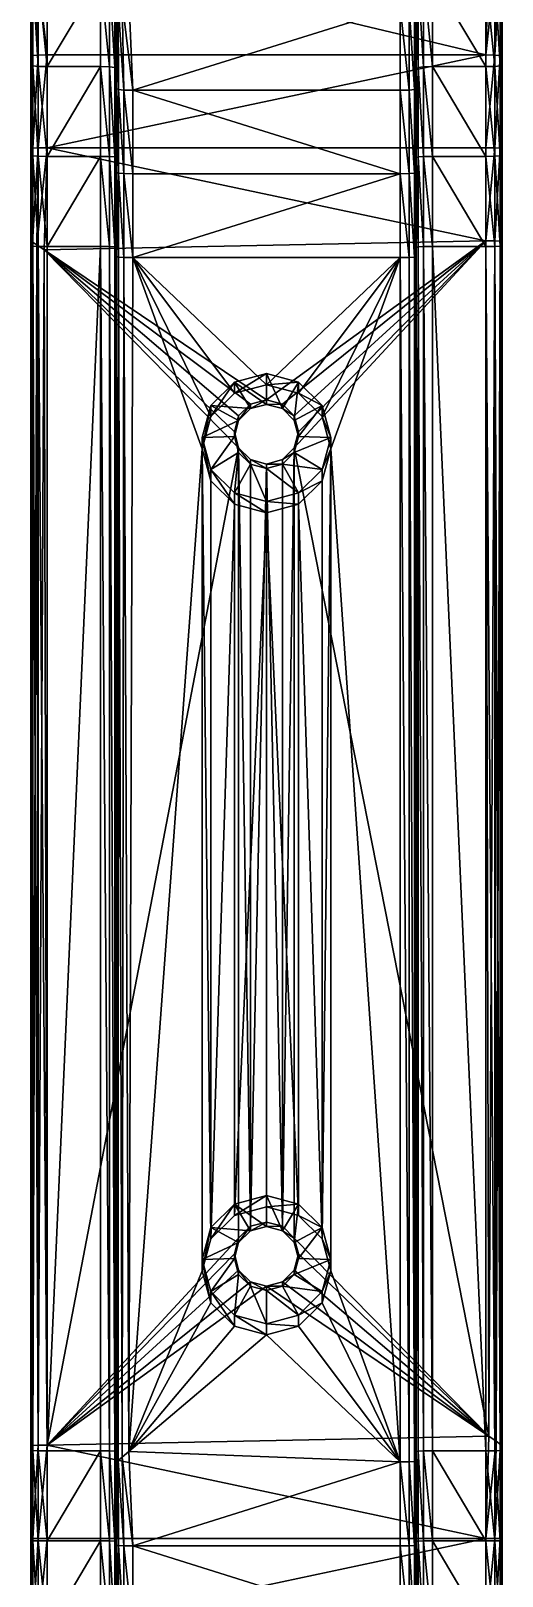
# Model space of a CAD drawing. Header units: metres. Extents: x -565 to 31, y 366 to 1032.
# Drawn here: x -13.2 to 30.9, y 504.7 to 649.2 of the extents above; entities that cross this region are included whole.
import ezdxf

# ---------------------------------------------------------------- set-up
doc = ezdxf.new("R2010")
doc.units = ezdxf.units.M

msp = doc.modelspace()

# ---------------------------------------------------------------- linework, layer by layer
for points in [[(-13.02, 656.24, 373.71), (-13.12, 655.69, 373.28), (-12.99, 646.89, 374.39)], [(-12.85, 657.07, 373.76), (-13.02, 656.24, 373.71), (-12.49, 646.94, 374.89)], [(-12.99, 646.89, 374.39), (-12.49, 646.94, 374.89), (-13.02, 656.24, 373.71)], [(-12.85, 657.07, 373.76), (-11.66, 646.96, 375.05), (29.34, 646.96, 375.05)], [(-12.85, 657.07, 373.76), (29.34, 646.96, 375.05), (29.6, 656.45, 373.85)], [(-12.49, 646.94, 374.89), (-11.66, 646.96, 375.05), (-12.85, 657.07, 373.76)], [(30.29, 655.97, 373.75), (29.6, 656.45, 373.85), (29.34, 646.96, 375.05)], [(-13.15, 655.42, 372.48), (-13.17, 654.42, 365.55), (-13.17, 646.02, 366.6)], [(-13.15, 646.8, 373.56), (-13.15, 655.42, 372.48), (-13.17, 646.02, 366.6)], [(-13.12, 655.69, 373.28), (-13.15, 655.42, 372.48), (-13.15, 646.8, 373.56)], [(-13.15, 646.8, 373.56), (-12.99, 646.89, 374.39), (-13.12, 655.69, 373.28)], [(29.34, 646.96, 375.05), (30.17, 646.94, 374.89), (30.29, 655.97, 373.75)], [(30.7, 655.62, 373.29), (30.29, 655.97, 373.75), (30.17, 646.94, 374.89)], [(30.17, 646.94, 374.89), (30.67, 646.89, 374.39), (30.7, 655.62, 373.29)], [(30.83, 655.42, 372.48), (30.7, 655.62, 373.29), (30.67, 646.89, 374.39)], [(30.67, 646.89, 374.39), (30.83, 646.8, 373.56), (30.83, 655.42, 372.48)], [(30.85, 646.02, 366.6), (30.85, 654.42, 365.55), (30.83, 655.42, 372.48)], [(30.85, 646.02, 366.6), (30.83, 655.42, 372.48), (30.83, 646.8, 373.56)], [(-13, 645.93, 365.77), (-13.17, 646.02, 366.6), (-13.17, 654.42, 365.55)], [(-13.17, 654.42, 365.55), (-13, 654.31, 364.72), (-13, 645.93, 365.77)], [(-12.49, 645.88, 365.28), (-13, 645.93, 365.77), (-13, 654.31, 364.72)], [(-13, 654.31, 364.72), (-12.49, 654.25, 364.22), (-12.49, 645.88, 365.28)], [(-11.66, 645.86, 365.11), (-12.49, 645.88, 365.28), (-12.49, 654.25, 364.22)], [(-12.49, 654.25, 364.22), (-11.66, 654.23, 364.06), (-11.66, 645.86, 365.11)], [(-11.66, 645.86, 365.11), (-11.66, 654.23, 364.06), (-6.66, 654.23, 364.06)], [(-11.66, 645.86, 365.11), (-6.66, 654.23, 364.06), (-6.66, 645.86, 365.11)], [(-6.66, 654.23, 364.06), (-5.83, 654.2, 363.89), (-5.83, 645.84, 364.95)], [(-5.83, 645.84, 364.95), (-6.66, 645.86, 365.11), (-6.66, 654.23, 364.06)], [(-5.83, 654.2, 363.89), (-5.33, 654.14, 363.4), (-5.33, 645.78, 364.45)], [(-5.33, 645.78, 364.45), (-5.83, 645.84, 364.95), (-5.83, 654.2, 363.89)], [(-5.33, 654.14, 363.4), (-5.16, 654.03, 362.57), (-5.16, 645.69, 363.62)], [(-5.16, 645.69, 363.62), (-5.33, 645.78, 364.45), (-5.33, 654.14, 363.4)], [(22.84, 654.03, 362.57), (23.01, 654.14, 363.4), (23.01, 645.78, 364.45)], [(22.84, 654.03, 362.57), (22.84, 645.69, 363.62), (22.84, 643.82, 346.73)], [(22.84, 654.03, 362.57), (22.84, 643.82, 346.73), (22.84, 651.64, 345.74)], [(23.01, 645.78, 364.45), (22.84, 645.69, 363.62), (22.84, 654.03, 362.57)], [(23.01, 654.14, 363.4), (23.51, 654.2, 363.89), (23.51, 645.84, 364.95)], [(23.51, 645.84, 364.95), (23.01, 645.78, 364.45), (23.01, 654.14, 363.4)], [(23.51, 654.2, 363.89), (24.34, 654.23, 364.06), (24.34, 645.86, 365.11)], [(24.34, 645.86, 365.11), (23.51, 645.84, 364.95), (23.51, 654.2, 363.89)], [(29.34, 645.86, 365.11), (24.34, 645.86, 365.11), (24.34, 654.23, 364.06)], [(29.34, 654.23, 364.06), (29.34, 645.86, 365.11), (24.34, 654.23, 364.06)], [(29.34, 654.23, 364.06), (30.18, 654.25, 364.22), (30.18, 645.88, 365.28)], [(30.18, 645.88, 365.28), (29.34, 645.86, 365.11), (29.34, 654.23, 364.06)], [(30.18, 654.25, 364.22), (30.68, 654.31, 364.72), (30.68, 645.93, 365.77)], [(30.68, 645.93, 365.77), (30.18, 645.88, 365.28), (30.18, 654.25, 364.22)], [(30.68, 654.31, 364.72), (30.85, 654.42, 365.55), (30.85, 646.02, 366.6)], [(30.85, 646.02, 366.6), (30.68, 645.93, 365.77), (30.68, 654.31, 364.72)], [(-5.03, 651.64, 344.9), (-4.65, 651.89, 344.36), (-4.49, 643.67, 345.4)], [(-4.65, 651.89, 344.36), (-4.02, 652.4, 344.12), (-3.66, 643.65, 345.23)], [(-3.66, 643.65, 345.23), (-4.49, 643.67, 345.4), (-4.65, 651.89, 344.36)], [(21.34, 651.44, 344.25), (-3.66, 643.65, 345.23), (-4.02, 652.4, 344.12)], [(-5.16, 651.64, 345.74), (-5.03, 651.64, 344.9), (-4.99, 643.72, 345.9)], [(-4.99, 643.72, 345.9), (-5.16, 643.82, 346.73), (-5.16, 651.64, 345.74)], [(-4.49, 643.67, 345.4), (-4.99, 643.72, 345.9), (-5.03, 651.64, 344.9)], [(21.34, 651.44, 344.25), (21.34, 643.65, 345.23), (-3.66, 643.65, 345.23)], [(21.34, 651.44, 344.25), (22.17, 651.46, 344.42), (22.17, 643.67, 345.4)], [(22.17, 643.67, 345.4), (21.34, 643.65, 345.23), (21.34, 651.44, 344.25)], [(22.17, 651.46, 344.42), (22.67, 651.53, 344.92), (22.67, 643.72, 345.9)], [(22.67, 643.72, 345.9), (22.17, 643.67, 345.4), (22.17, 651.46, 344.42)], [(22.67, 651.53, 344.92), (22.84, 651.64, 345.74), (22.84, 643.82, 346.73)], [(22.84, 643.82, 346.73), (22.67, 643.72, 345.9), (22.67, 651.53, 344.92)], [(-13.15, 646.8, 373.56), (-13.17, 646.02, 366.6), (-13.17, 637.58, 367.42)], [(-13.15, 638.15, 374.39), (-13.15, 646.8, 373.56), (-13.17, 637.58, 367.42)], [(-12.99, 646.89, 374.39), (-13.15, 646.8, 373.56), (-13.15, 638.15, 374.39)], [(-13.15, 638.15, 374.39), (-12.99, 638.22, 375.22), (-12.99, 646.89, 374.39)], [(-12.49, 646.94, 374.89), (-12.99, 646.89, 374.39), (-12.99, 638.22, 375.22)], [(-12.99, 638.22, 375.22), (-12.49, 638.26, 375.72), (-12.49, 646.94, 374.89)], [(-11.66, 646.96, 375.05), (-12.49, 646.94, 374.89), (-12.49, 638.26, 375.72)], [(-12.49, 638.26, 375.72), (-11.66, 638.27, 375.89), (-11.66, 646.96, 375.05)], [(-11.66, 638.27, 375.89), (29.34, 638.27, 375.89), (29.34, 646.96, 375.05)], [(-11.66, 646.96, 375.05), (-11.66, 638.27, 375.89), (29.34, 646.96, 375.05)], [(30.17, 646.94, 374.89), (29.34, 646.96, 375.05), (29.34, 638.27, 375.89)], [(29.34, 638.27, 375.89), (30.17, 638.26, 375.72), (30.17, 646.94, 374.89)], [(30.67, 646.89, 374.39), (30.17, 646.94, 374.89), (30.17, 638.26, 375.72)], [(30.17, 638.26, 375.72), (30.67, 638.22, 375.22), (30.67, 646.89, 374.39)], [(30.83, 646.8, 373.56), (30.67, 646.89, 374.39), (30.67, 638.22, 375.22)], [(30.67, 638.22, 375.22), (30.83, 638.15, 374.39), (30.83, 646.8, 373.56)], [(30.85, 637.58, 367.42), (30.85, 646.02, 366.6), (30.83, 646.8, 373.56)], [(30.85, 637.58, 367.42), (30.83, 646.8, 373.56), (30.83, 638.15, 374.39)], [(-13, 637.51, 366.59), (-13.17, 637.58, 367.42), (-13.17, 646.02, 366.6)], [(-13.17, 646.02, 366.6), (-13, 645.93, 365.77), (-13, 637.51, 366.59)], [(-12.49, 637.47, 366.09), (-13, 637.51, 366.59), (-13, 645.93, 365.77)], [(-13, 645.93, 365.77), (-12.49, 645.88, 365.28), (-12.49, 637.47, 366.09)], [(-11.66, 637.46, 365.92), (-12.49, 637.47, 366.09), (-12.49, 645.88, 365.28)], [(-12.49, 645.88, 365.28), (-11.66, 645.86, 365.11), (-11.66, 637.46, 365.92)], [(-11.66, 637.46, 365.92), (-11.66, 645.86, 365.11), (-6.66, 645.86, 365.11)], [(-11.66, 637.46, 365.92), (-6.66, 645.86, 365.11), (-6.66, 637.46, 365.92)], [(-6.66, 645.86, 365.11), (-5.83, 645.84, 364.95), (-5.83, 637.45, 365.75)], [(-5.83, 637.45, 365.75), (-6.66, 637.46, 365.92), (-6.66, 645.86, 365.11)], [(-5.83, 645.84, 364.95), (-5.33, 645.78, 364.45), (-5.33, 637.41, 365.26)], [(-5.33, 637.41, 365.26), (-5.83, 637.45, 365.75), (-5.83, 645.84, 364.95)], [(-5.33, 645.78, 364.45), (-5.16, 645.69, 363.62), (-5.16, 637.34, 364.43)], [(-5.16, 637.34, 364.43), (-5.33, 637.41, 365.26), (-5.33, 645.78, 364.45)], [(22.84, 645.69, 363.62), (23.01, 645.78, 364.45), (23.01, 637.41, 365.26)], [(22.84, 645.69, 363.62), (22.84, 637.34, 364.43), (22.84, 635.96, 347.48)], [(22.84, 645.69, 363.62), (22.84, 635.96, 347.48), (22.84, 643.82, 346.73)], [(23.01, 637.41, 365.26), (22.84, 637.34, 364.43), (22.84, 645.69, 363.62)], [(23.01, 645.78, 364.45), (23.51, 645.84, 364.95), (23.51, 637.45, 365.75)], [(23.51, 637.45, 365.75), (23.01, 637.41, 365.26), (23.01, 645.78, 364.45)], [(23.51, 645.84, 364.95), (24.34, 645.86, 365.11), (24.34, 637.46, 365.92)], [(24.34, 637.46, 365.92), (23.51, 637.45, 365.75), (23.51, 645.84, 364.95)], [(29.34, 637.46, 365.92), (24.34, 637.46, 365.92), (24.34, 645.86, 365.11)], [(29.34, 645.86, 365.11), (29.34, 637.46, 365.92), (24.34, 645.86, 365.11)], [(29.34, 645.86, 365.11), (30.18, 645.88, 365.28), (30.18, 637.47, 366.09)], [(30.18, 637.47, 366.09), (29.34, 637.46, 365.92), (29.34, 645.86, 365.11)], [(30.18, 645.88, 365.28), (30.68, 645.93, 365.77), (30.68, 637.51, 366.59)], [(30.68, 637.51, 366.59), (30.18, 637.47, 366.09), (30.18, 645.88, 365.28)], [(30.68, 645.93, 365.77), (30.85, 646.02, 366.6), (30.85, 637.58, 367.42)], [(30.85, 637.58, 367.42), (30.68, 637.51, 366.59), (30.68, 645.93, 365.77)], [(-5.16, 643.82, 346.73), (-4.99, 643.72, 345.9), (-4.99, 635.89, 346.65)], [(-4.99, 635.89, 346.65), (-5.16, 635.96, 347.48), (-5.16, 643.82, 346.73)], [(-4.99, 643.72, 345.9), (-4.49, 643.67, 345.4), (-4.49, 635.85, 346.15)], [(-4.49, 635.85, 346.15), (-4.99, 635.89, 346.65), (-4.99, 643.72, 345.9)], [(-4.49, 643.67, 345.4), (-3.66, 643.65, 345.23), (-3.66, 635.83, 345.99)], [(-3.66, 635.83, 345.99), (-4.49, 635.85, 346.15), (-4.49, 643.67, 345.4)], [(21.34, 635.83, 345.99), (-3.66, 635.83, 345.99), (-3.66, 643.65, 345.23)], [(21.34, 643.65, 345.23), (21.34, 635.83, 345.99), (-3.66, 643.65, 345.23)], [(21.34, 643.65, 345.23), (22.17, 643.67, 345.4), (22.17, 635.85, 346.15)], [(22.17, 635.85, 346.15), (21.34, 635.83, 345.99), (21.34, 643.65, 345.23)], [(22.17, 643.67, 345.4), (22.67, 643.72, 345.9), (22.67, 635.89, 346.65)], [(22.67, 635.89, 346.65), (22.17, 635.85, 346.15), (22.17, 643.67, 345.4)], [(22.67, 643.72, 345.9), (22.84, 643.82, 346.73), (22.84, 635.96, 347.48)], [(22.84, 635.96, 347.48), (22.67, 635.89, 346.65), (22.67, 643.72, 345.9)], [(-13.15, 638.15, 374.39), (-13.17, 637.58, 367.42), (-13.17, 629.13, 367.98)], [(-13.15, 629.48, 374.97), (-13.15, 638.15, 374.39), (-13.17, 629.13, 367.98)], [(-13, 629.08, 367.15), (-13.17, 629.13, 367.98), (-13.17, 637.58, 367.42)], [(-13.17, 637.58, 367.42), (-13, 637.51, 366.59), (-13, 629.08, 367.15)], [(-12.99, 638.22, 375.22), (-13.15, 638.15, 374.39), (-13.15, 629.48, 374.97)], [(-13.15, 629.48, 374.97), (-13.02, 629.43, 375.81), (-12.99, 638.22, 375.22)], [(-12.49, 638.26, 375.72), (-12.99, 638.22, 375.22), (-13.02, 629.43, 375.81)], [(-13.02, 629.43, 375.81), (-12.61, 629.18, 376.32), (-12.49, 638.26, 375.72)], [(-12.49, 629.05, 366.65), (-13, 629.08, 367.15), (-13, 637.51, 366.59)], [(-13, 637.51, 366.59), (-12.49, 637.47, 366.09), (-12.49, 629.05, 366.65)], [(-11.66, 638.27, 375.89), (-12.49, 638.26, 375.72), (-12.61, 629.18, 376.32)], [(-12.61, 629.18, 376.32), (-11.92, 628.73, 376.51), (-11.66, 638.27, 375.89)], [(-11.66, 629.04, 366.48), (-12.49, 629.05, 366.65), (-12.49, 637.47, 366.09)], [(-12.49, 637.47, 366.09), (-11.66, 637.46, 365.92), (-11.66, 629.04, 366.48)], [(-11.66, 638.27, 375.89), (-11.92, 628.73, 376.51), (29.34, 629.57, 376.47)], [(-11.66, 638.27, 375.89), (29.34, 629.57, 376.47), (29.34, 638.27, 375.89)], [(-11.66, 629.04, 366.48), (-11.66, 637.46, 365.92), (-6.66, 637.46, 365.92)], [(-11.66, 629.04, 366.48), (-6.66, 637.46, 365.92), (-6.66, 629.04, 366.48)], [(-6.66, 637.46, 365.92), (-5.83, 637.45, 365.75), (-5.83, 629.03, 366.32)], [(-5.83, 629.03, 366.32), (-6.66, 629.04, 366.48), (-6.66, 637.46, 365.92)], [(-5.83, 637.45, 365.75), (-5.33, 637.41, 365.26), (-5.33, 629, 365.82)], [(-5.33, 629, 365.82), (-5.83, 629.03, 366.32), (-5.83, 637.45, 365.75)], [(-5.33, 637.41, 365.26), (-5.16, 637.34, 364.43), (-5.16, 628.95, 364.99)], [(-5.16, 628.95, 364.99), (-5.33, 629, 365.82), (-5.33, 637.41, 365.26)], [(22.84, 637.34, 364.43), (23.01, 637.41, 365.26), (23.01, 629, 365.82)], [(23.01, 637.41, 365.26), (23.51, 637.45, 365.75), (23.51, 629.03, 366.32)], [(23.51, 629.03, 366.32), (23.01, 629, 365.82), (23.01, 637.41, 365.26)], [(23.51, 637.45, 365.75), (24.34, 637.46, 365.92), (24.34, 629.04, 366.48)], [(24.34, 629.04, 366.48), (23.51, 629.03, 366.32), (23.51, 637.45, 365.75)], [(29.34, 629.04, 366.48), (24.34, 629.04, 366.48), (24.34, 637.46, 365.92)], [(29.34, 637.46, 365.92), (29.34, 629.04, 366.48), (24.34, 637.46, 365.92)], [(30.17, 638.26, 375.72), (29.34, 638.27, 375.89), (29.34, 629.57, 376.47)], [(29.34, 629.57, 376.47), (30.17, 629.56, 376.3), (30.17, 638.26, 375.72)], [(29.34, 637.46, 365.92), (30.18, 637.47, 366.09), (30.18, 629.05, 366.65)], [(30.18, 629.05, 366.65), (29.34, 629.04, 366.48), (29.34, 637.46, 365.92)], [(30.67, 638.22, 375.22), (30.17, 638.26, 375.72), (30.17, 629.56, 376.3)], [(30.17, 629.56, 376.3), (30.67, 629.53, 375.81), (30.67, 638.22, 375.22)], [(30.18, 637.47, 366.09), (30.68, 637.51, 366.59), (30.68, 629.08, 367.15)], [(30.68, 629.08, 367.15), (30.18, 629.05, 366.65), (30.18, 637.47, 366.09)], [(30.83, 638.15, 374.39), (30.67, 638.22, 375.22), (30.67, 629.53, 375.81)], [(30.67, 629.53, 375.81), (30.83, 629.48, 374.97), (30.83, 638.15, 374.39)], [(30.68, 637.51, 366.59), (30.85, 637.58, 367.42), (30.85, 629.13, 367.98)], [(30.85, 629.13, 367.98), (30.68, 629.08, 367.15), (30.68, 637.51, 366.59)], [(30.85, 629.13, 367.98), (30.85, 637.58, 367.42), (30.83, 638.15, 374.39)], [(30.85, 629.13, 367.98), (30.83, 638.15, 374.39), (30.83, 629.48, 374.97)], [(-5.16, 635.96, 347.48), (-4.99, 635.89, 346.65), (-4.99, 628.04, 347.18)], [(-4.99, 628.04, 347.18), (-5.16, 628.09, 348.01), (-5.16, 635.96, 347.48)], [(22.67, 635.89, 346.65), (22.84, 635.96, 347.48), (22.84, 628.09, 348.01)], [(22.84, 637.34, 364.43), (22.84, 628.95, 364.99), (22.84, 628.09, 348.01)], [(22.84, 637.34, 364.43), (22.84, 628.09, 348.01), (22.84, 635.96, 347.48)], [(23.01, 629, 365.82), (22.84, 628.95, 364.99), (22.84, 637.34, 364.43)], [(-4.99, 635.89, 346.65), (-4.49, 635.85, 346.15), (-4.49, 628.01, 346.68)], [(-4.49, 628.01, 346.68), (-4.99, 628.04, 347.18), (-4.99, 635.89, 346.65)], [(-4.49, 635.85, 346.15), (-3.66, 635.83, 345.99), (-3.66, 628, 346.51)], [(-3.66, 628, 346.51), (-4.49, 628.01, 346.68), (-4.49, 635.85, 346.15)], [(21.34, 635.83, 345.99), (21.34, 628, 346.51), (-3.66, 628, 346.51)], [(21.34, 635.83, 345.99), (-3.66, 628, 346.51), (-3.66, 635.83, 345.99)], [(21.34, 635.83, 345.99), (22.17, 635.85, 346.15), (22.17, 628.01, 346.68)], [(22.17, 628.01, 346.68), (21.34, 628, 346.51), (21.34, 635.83, 345.99)], [(22.17, 635.85, 346.15), (22.67, 635.89, 346.65), (22.67, 628.04, 347.18)], [(22.67, 628.04, 347.18), (22.17, 628.01, 346.68), (22.17, 635.85, 346.15)], [(22.84, 628.09, 348.01), (22.67, 628.04, 347.18), (22.67, 635.89, 346.65)], [(-13.15, 629.48, 374.97), (-13.17, 629.13, 367.98), (-13.17, 516.46, 373.89)], [(-13.15, 516.85, 380.88), (-13.15, 629.48, 374.97), (-13.17, 516.46, 373.89)], [(-13, 516.42, 373.05), (-13.17, 516.46, 373.89), (-13.17, 629.13, 367.98)], [(-13.17, 629.13, 367.98), (-13, 629.08, 367.15), (-13, 516.42, 373.05)], [(-13.02, 629.43, 375.81), (-13.15, 629.48, 374.97), (-13.15, 516.85, 380.88)], [(-13.15, 516.85, 380.88), (-12.99, 516.89, 381.71), (-13.02, 629.43, 375.81)], [(-12.61, 629.18, 376.32), (-13.02, 629.43, 375.81), (-12.99, 516.89, 381.71)], [(-12.49, 516.4, 372.55), (-13, 516.42, 373.05), (-13, 629.08, 367.15)], [(-13, 629.08, 367.15), (-12.49, 629.05, 366.65), (-12.49, 516.4, 372.55)], [(-12.99, 516.89, 381.71), (-12.49, 516.91, 382.21), (-12.61, 629.18, 376.32)], [(-11.92, 628.73, 376.51), (-12.61, 629.18, 376.32), (-12.49, 516.91, 382.21)], [(-11.66, 516.39, 372.39), (-12.49, 516.4, 372.55), (-12.49, 629.05, 366.65)], [(-12.49, 629.05, 366.65), (-11.66, 629.04, 366.48), (-11.66, 516.39, 372.39)], [(-12.49, 516.91, 382.21), (-11.66, 516.92, 382.37), (-11.92, 628.73, 376.51)], [(-11.92, 628.73, 376.51), (8.84, 614.69, 377.25), (29.34, 629.57, 376.47)], [(7.34, 614.28, 377.27), (8.84, 614.69, 377.25), (-11.92, 628.73, 376.51)], [(6.24, 613.19, 377.33), (7.34, 614.28, 377.27), (-11.92, 628.73, 376.51)], [(5.84, 611.69, 377.41), (6.24, 613.19, 377.33), (-11.92, 628.73, 376.51)], [(6.24, 610.19, 377.49), (5.84, 611.69, 377.41), (-11.92, 628.73, 376.51)], [(6.24, 610.19, 377.49), (-11.92, 628.73, 376.51), (-11.66, 516.92, 382.37)], [(-11.66, 516.39, 372.39), (-11.66, 629.04, 366.48), (-6.66, 629.04, 366.48)], [(-11.66, 516.39, 372.39), (-6.66, 629.04, 366.48), (-6.66, 516.39, 372.39)], [(-6.66, 629.04, 366.48), (-5.83, 629.03, 366.32), (-5.83, 516.39, 372.22)], [(-5.83, 516.39, 372.22), (-6.66, 516.39, 372.39), (-6.66, 629.04, 366.48)], [(-5.83, 629.03, 366.32), (-5.33, 629, 365.82), (-5.33, 516.36, 371.72)], [(-5.33, 516.36, 371.72), (-5.83, 516.39, 372.22), (-5.83, 629.03, 366.32)], [(-5.33, 629, 365.82), (-5.16, 628.95, 364.99), (-5.16, 516.33, 370.89)], [(-5.16, 516.33, 370.89), (-5.33, 516.36, 371.72), (-5.33, 629, 365.82)], [(8.84, 614.69, 377.25), (10.34, 614.28, 377.27), (29.34, 629.57, 376.47)], [(10.34, 614.28, 377.27), (11.44, 613.19, 377.33), (29.34, 629.57, 376.47)], [(11.44, 610.19, 377.49), (29.6, 517.76, 382.33), (29.34, 629.57, 376.47)], [(11.84, 611.69, 377.41), (11.44, 610.19, 377.49), (29.34, 629.57, 376.47)], [(11.44, 613.19, 377.33), (11.84, 611.69, 377.41), (29.34, 629.57, 376.47)], [(22.84, 628.95, 364.99), (23.01, 629, 365.82), (23.01, 516.36, 371.72)], [(22.84, 628.95, 364.99), (22.84, 516.33, 370.89), (22.84, 515.42, 353.91)], [(22.84, 628.95, 364.99), (22.84, 515.42, 353.91), (22.84, 628.09, 348.01)], [(23.01, 516.36, 371.72), (22.84, 516.33, 370.89), (22.84, 628.95, 364.99)], [(23.01, 629, 365.82), (23.51, 629.03, 366.32), (23.51, 516.39, 372.22)], [(23.51, 516.39, 372.22), (23.01, 516.36, 371.72), (23.01, 629, 365.82)], [(23.51, 629.03, 366.32), (24.34, 629.04, 366.48), (24.34, 516.39, 372.39)], [(24.34, 516.39, 372.39), (23.51, 516.39, 372.22), (23.51, 629.03, 366.32)], [(29.34, 516.39, 372.39), (24.34, 516.39, 372.39), (24.34, 629.04, 366.48)], [(29.34, 629.04, 366.48), (29.34, 516.39, 372.39), (24.34, 629.04, 366.48)], [(30.17, 629.56, 376.3), (29.34, 629.57, 376.47), (29.6, 517.76, 382.33)], [(29.34, 629.04, 366.48), (30.18, 629.05, 366.65), (30.18, 516.4, 372.55)], [(30.18, 516.4, 372.55), (29.34, 516.39, 372.39), (29.34, 629.04, 366.48)], [(29.6, 517.76, 382.33), (30.29, 517.28, 382.19), (30.17, 629.56, 376.3)], [(30.67, 629.53, 375.81), (30.17, 629.56, 376.3), (30.29, 517.28, 382.19)], [(30.18, 629.05, 366.65), (30.68, 629.08, 367.15), (30.68, 516.42, 373.05)], [(30.68, 516.42, 373.05), (30.18, 516.4, 372.55), (30.18, 629.05, 366.65)], [(30.29, 517.28, 382.19), (30.7, 516.98, 381.7), (30.67, 629.53, 375.81)], [(30.83, 629.48, 374.97), (30.67, 629.53, 375.81), (30.7, 516.98, 381.7)], [(30.68, 629.08, 367.15), (30.85, 629.13, 367.98), (30.85, 516.46, 373.89)], [(30.85, 516.46, 373.89), (30.68, 516.42, 373.05), (30.68, 629.08, 367.15)], [(30.7, 516.98, 381.7), (30.83, 516.85, 380.88), (30.83, 629.48, 374.97)], [(30.85, 516.46, 373.89), (30.85, 629.13, 367.98), (30.83, 629.48, 374.97)], [(30.85, 516.46, 373.89), (30.83, 629.48, 374.97), (30.83, 516.85, 380.88)], [(-5.16, 628.09, 348.01), (-4.99, 628.04, 347.18), (-5.03, 515.49, 353.08)], [(-5.03, 515.49, 353.08), (-5.16, 515.42, 353.91), (-5.16, 628.09, 348.01)], [(-4.65, 515.79, 352.56), (-5.03, 515.49, 353.08), (-4.99, 628.04, 347.18)], [(-4.99, 628.04, 347.18), (-4.49, 628.01, 346.68), (-4.65, 515.79, 352.56)], [(-4.02, 516.32, 352.36), (-4.65, 515.79, 352.56), (-4.49, 628.01, 346.68)], [(-4.49, 628.01, 346.68), (-3.66, 628, 346.51), (-4.02, 516.32, 352.36)], [(2.84, 610.12, 347.45), (-4.02, 516.32, 352.36), (-3.66, 628, 346.51)], [(3.64, 613.12, 347.29), (2.84, 610.12, 347.45), (-3.66, 628, 346.51)], [(5.84, 615.31, 347.18), (3.64, 613.12, 347.29), (-3.66, 628, 346.51)], [(8.84, 616.11, 347.13), (5.84, 615.31, 347.18), (-3.66, 628, 346.51)], [(21.34, 628, 346.51), (8.84, 616.11, 347.13), (-3.66, 628, 346.51)], [(21.34, 628, 346.51), (11.84, 615.31, 347.18), (8.84, 616.11, 347.13)], [(21.34, 628, 346.51), (14.04, 613.12, 347.29), (11.84, 615.31, 347.18)], [(21.34, 628, 346.51), (14.84, 610.12, 347.45), (14.04, 613.12, 347.29)], [(21.34, 628, 346.51), (21.34, 515.35, 352.42), (14.84, 610.12, 347.45)], [(21.34, 628, 346.51), (22.17, 628.01, 346.68), (22.17, 515.36, 352.58)], [(22.17, 515.36, 352.58), (21.34, 515.35, 352.42), (21.34, 628, 346.51)], [(22.17, 628.01, 346.68), (22.67, 628.04, 347.18), (22.67, 515.38, 353.08)], [(22.67, 515.38, 353.08), (22.17, 515.36, 352.58), (22.17, 628.01, 346.68)], [(22.67, 628.04, 347.18), (22.84, 628.09, 348.01), (22.84, 515.42, 353.91)], [(22.84, 515.42, 353.91), (22.67, 515.38, 353.08), (22.67, 628.04, 347.18)], [(5.84, 615.31, 347.18), (8.84, 616.11, 347.13), (8.84, 617.16, 367.11)], [(8.84, 617.16, 367.11), (5.84, 616.36, 367.15), (5.84, 615.31, 347.18)], [(5.84, 616.36, 367.15), (8.84, 617.16, 367.11), (8.84, 614.27, 369.26)], [(11.84, 616.36, 367.15), (8.84, 617.16, 367.11), (8.84, 616.11, 347.13)], [(10.34, 613.87, 369.28), (8.84, 614.27, 369.26), (8.84, 617.16, 367.11)], [(8.84, 617.16, 367.11), (11.84, 616.36, 367.15), (10.34, 613.87, 369.28)], [(5.84, 616.36, 367.15), (3.64, 614.16, 367.26), (3.64, 613.12, 347.29)], [(3.64, 613.12, 347.29), (5.84, 615.31, 347.18), (5.84, 616.36, 367.15)], [(3.64, 614.16, 367.26), (5.84, 616.36, 367.15), (7.34, 613.87, 369.28)], [(8.84, 614.27, 369.26), (7.34, 613.87, 369.28), (5.84, 616.36, 367.15)], [(8.84, 616.11, 347.13), (11.84, 615.31, 347.18), (11.84, 616.36, 367.15)], [(11.44, 612.77, 369.34), (10.34, 613.87, 369.28), (11.84, 616.36, 367.15)], [(11.84, 616.36, 367.15), (14.04, 614.16, 367.26), (11.44, 612.77, 369.34)], [(14.04, 614.16, 367.26), (11.84, 616.36, 367.15), (11.84, 615.31, 347.18)], [(7.34, 614.28, 377.27), (6.24, 613.19, 377.33), (6.24, 612.77, 369.34)], [(6.24, 612.77, 369.34), (7.34, 613.87, 369.28), (7.34, 614.28, 377.27)], [(7.34, 613.87, 369.28), (8.84, 614.27, 369.26), (8.84, 614.69, 377.25)], [(8.84, 614.69, 377.25), (7.34, 614.28, 377.27), (7.34, 613.87, 369.28)], [(10.34, 614.28, 377.27), (8.84, 614.69, 377.25), (8.84, 614.27, 369.26)], [(8.84, 614.27, 369.26), (10.34, 613.87, 369.28), (10.34, 614.28, 377.27)], [(11.44, 613.19, 377.33), (10.34, 614.28, 377.27), (10.34, 613.87, 369.28)], [(11.84, 615.31, 347.18), (14.04, 613.12, 347.29), (14.04, 614.16, 367.26)], [(2.84, 610.12, 347.45), (3.64, 613.12, 347.29), (3.64, 614.16, 367.26)], [(3.64, 614.16, 367.26), (2.84, 611.17, 367.42), (2.84, 610.12, 347.45)], [(2.84, 611.17, 367.42), (3.64, 614.16, 367.26), (6.24, 612.77, 369.34)], [(7.34, 613.87, 369.28), (6.24, 612.77, 369.34), (3.64, 614.16, 367.26)], [(5.84, 611.27, 369.42), (6.24, 612.77, 369.34), (6.24, 613.19, 377.33)], [(6.24, 613.19, 377.33), (5.84, 611.69, 377.41), (5.84, 611.27, 369.42)], [(10.34, 613.87, 369.28), (11.44, 612.77, 369.34), (11.44, 613.19, 377.33)], [(11.84, 611.27, 369.42), (11.44, 612.77, 369.34), (14.04, 614.16, 367.26)], [(11.84, 611.69, 377.41), (11.44, 613.19, 377.33), (11.44, 612.77, 369.34)], [(14.04, 614.16, 367.26), (14.84, 611.17, 367.42), (11.84, 611.27, 369.42)], [(14.84, 611.17, 367.42), (14.04, 614.16, 367.26), (14.04, 613.12, 347.29)], [(14.04, 613.12, 347.29), (14.84, 610.12, 347.45), (14.84, 611.17, 367.42)], [(6.24, 612.77, 369.34), (5.84, 611.27, 369.42), (2.84, 611.17, 367.42)], [(5.84, 611.69, 377.41), (6.24, 610.19, 377.49), (6.24, 609.77, 369.5)], [(6.24, 609.77, 369.5), (5.84, 611.27, 369.42), (5.84, 611.69, 377.41)], [(11.44, 612.77, 369.34), (11.84, 611.27, 369.42), (11.84, 611.69, 377.41)], [(11.44, 610.19, 377.49), (11.84, 611.69, 377.41), (11.84, 611.27, 369.42)], [(6.24, 610.19, 377.49), (-11.66, 516.92, 382.37), (6.24, 536.29, 381.36)], [(2.84, 610.12, 347.45), (2.84, 533.22, 351.48), (-4.02, 516.32, 352.36)], [(3.64, 608.17, 367.58), (2.84, 611.17, 367.42), (5.84, 611.27, 369.42)], [(2.84, 611.17, 367.42), (3.64, 608.17, 367.58), (3.64, 607.12, 347.61)], [(3.64, 607.12, 347.61), (2.84, 610.12, 347.45), (2.84, 611.17, 367.42)], [(2.84, 610.12, 347.45), (3.64, 607.12, 347.61), (3.64, 536.22, 351.32)], [(2.84, 610.12, 347.45), (3.64, 536.22, 351.32), (2.84, 533.22, 351.48)], [(5.84, 611.27, 369.42), (6.24, 609.77, 369.5), (3.64, 608.17, 367.58)], [(7.34, 608.68, 369.55), (6.24, 609.77, 369.5), (6.24, 610.19, 377.49)], [(6.24, 610.19, 377.49), (7.34, 609.1, 377.54), (7.34, 608.68, 369.55)], [(6.24, 610.19, 377.49), (6.24, 536.29, 381.36), (7.34, 537.39, 381.3)], [(7.34, 609.1, 377.54), (6.24, 610.19, 377.49), (7.34, 537.39, 381.3)], [(10.34, 609.1, 377.54), (11.44, 610.19, 377.49), (11.44, 609.77, 369.5)], [(11.44, 610.19, 377.49), (10.34, 609.1, 377.54), (10.34, 537.39, 381.3)], [(11.44, 610.19, 377.49), (10.34, 537.39, 381.3), (11.44, 536.29, 381.36)], [(11.44, 609.77, 369.5), (11.84, 611.27, 369.42), (14.84, 611.17, 367.42)], [(11.84, 611.27, 369.42), (11.44, 609.77, 369.5), (11.44, 610.19, 377.49)], [(14.84, 611.17, 367.42), (14.04, 608.17, 367.58), (11.44, 609.77, 369.5)], [(11.44, 610.19, 377.49), (11.44, 536.29, 381.36), (29.6, 517.76, 382.33)], [(14.04, 608.17, 367.58), (14.84, 611.17, 367.42), (14.84, 610.12, 347.45)], [(14.84, 610.12, 347.45), (14.04, 607.12, 347.61), (14.04, 608.17, 367.58)], [(14.04, 536.22, 351.32), (14.04, 607.12, 347.61), (14.84, 610.12, 347.45)], [(14.84, 533.22, 351.48), (14.04, 536.22, 351.32), (14.84, 610.12, 347.45)], [(21.34, 515.35, 352.42), (14.84, 533.22, 351.48), (14.84, 610.12, 347.45)], [(5.84, 605.98, 367.69), (3.64, 608.17, 367.58), (6.24, 609.77, 369.5)], [(6.24, 609.77, 369.5), (7.34, 608.68, 369.55), (5.84, 605.98, 367.69)], [(8.84, 605.17, 367.74), (5.84, 605.98, 367.69), (7.34, 608.68, 369.55)], [(7.34, 609.1, 377.54), (8.84, 608.69, 377.56), (8.84, 608.27, 369.58)], [(8.84, 608.27, 369.58), (7.34, 608.68, 369.55), (7.34, 609.1, 377.54)], [(8.84, 608.69, 377.56), (7.34, 609.1, 377.54), (7.34, 537.39, 381.3)], [(8.84, 608.69, 377.56), (7.34, 537.39, 381.3), (8.84, 537.79, 381.28)], [(7.34, 608.68, 369.55), (8.84, 608.27, 369.58), (8.84, 605.17, 367.74)], [(8.84, 608.69, 377.56), (10.34, 609.1, 377.54), (10.34, 608.68, 369.55)], [(10.34, 609.1, 377.54), (8.84, 608.69, 377.56), (10.34, 537.39, 381.3)], [(10.34, 608.68, 369.55), (8.84, 608.27, 369.58), (8.84, 608.69, 377.56)], [(8.84, 608.69, 377.56), (8.84, 537.79, 381.28), (10.34, 537.39, 381.3)], [(8.84, 608.27, 369.58), (10.34, 608.68, 369.55), (11.84, 605.98, 367.69)], [(10.34, 608.68, 369.55), (11.44, 609.77, 369.5), (14.04, 608.17, 367.58)], [(11.44, 609.77, 369.5), (10.34, 608.68, 369.55), (10.34, 609.1, 377.54)], [(14.04, 608.17, 367.58), (11.84, 605.98, 367.69), (10.34, 608.68, 369.55)], [(5.84, 604.93, 347.72), (3.64, 607.12, 347.61), (3.64, 608.17, 367.58)], [(3.64, 608.17, 367.58), (5.84, 605.98, 367.69), (5.84, 604.93, 347.72)], [(3.64, 607.12, 347.61), (5.84, 604.93, 347.72), (3.64, 536.22, 351.32)], [(11.84, 605.98, 367.69), (8.84, 605.17, 367.74), (8.84, 608.27, 369.58)], [(11.84, 605.98, 367.69), (14.04, 608.17, 367.58), (14.04, 607.12, 347.61)], [(14.04, 607.12, 347.61), (11.84, 604.93, 347.72), (11.84, 605.98, 367.69)], [(14.04, 536.22, 351.32), (11.84, 604.93, 347.72), (14.04, 607.12, 347.61)], [(5.84, 605.98, 367.69), (8.84, 605.17, 367.74), (8.84, 604.13, 347.76)], [(8.84, 604.13, 347.76), (5.84, 604.93, 347.72), (5.84, 605.98, 367.69)], [(8.84, 605.17, 367.74), (11.84, 605.98, 367.69), (11.84, 604.93, 347.72)], [(5.84, 604.93, 347.72), (5.84, 538.41, 351.21), (3.64, 536.22, 351.32)], [(5.84, 604.93, 347.72), (8.84, 604.13, 347.76), (5.84, 538.41, 351.21)], [(11.84, 604.93, 347.72), (8.84, 604.13, 347.76), (8.84, 605.17, 367.74)], [(11.84, 538.41, 351.21), (8.84, 604.13, 347.76), (11.84, 604.93, 347.72)], [(14.04, 536.22, 351.32), (11.84, 538.41, 351.21), (11.84, 604.93, 347.72)], [(8.84, 539.22, 351.16), (5.84, 538.41, 351.21), (8.84, 604.13, 347.76)], [(11.84, 538.41, 351.21), (8.84, 539.22, 351.16), (8.84, 604.13, 347.76)], [(5.84, 539.46, 371.18), (3.64, 537.27, 371.29), (3.64, 536.22, 351.32)], [(3.64, 536.22, 351.32), (5.84, 538.41, 351.21), (5.84, 539.46, 371.18)], [(3.64, 537.27, 371.29), (5.84, 539.46, 371.18), (7.34, 536.97, 373.31)], [(5.84, 538.41, 351.21), (8.84, 539.22, 351.16), (8.84, 540.26, 371.14)], [(8.84, 540.26, 371.14), (5.84, 539.46, 371.18), (5.84, 538.41, 351.21)], [(5.84, 539.46, 371.18), (8.84, 540.26, 371.14), (8.84, 537.37, 373.29)], [(8.84, 537.37, 373.29), (7.34, 536.97, 373.31), (5.84, 539.46, 371.18)], [(11.84, 539.46, 371.18), (8.84, 540.26, 371.14), (8.84, 539.22, 351.16)], [(10.34, 536.97, 373.31), (8.84, 537.37, 373.29), (8.84, 540.26, 371.14)], [(8.84, 540.26, 371.14), (11.84, 539.46, 371.18), (10.34, 536.97, 373.31)], [(8.84, 539.22, 351.16), (11.84, 538.41, 351.21), (11.84, 539.46, 371.18)], [(11.44, 535.87, 373.37), (10.34, 536.97, 373.31), (11.84, 539.46, 371.18)], [(11.84, 539.46, 371.18), (14.04, 537.27, 371.29), (11.44, 535.87, 373.37)], [(14.04, 537.27, 371.29), (11.84, 539.46, 371.18), (11.84, 538.41, 351.21)], [(7.34, 536.97, 373.31), (8.84, 537.37, 373.29), (8.84, 537.79, 381.28)], [(8.84, 537.79, 381.28), (7.34, 537.39, 381.3), (7.34, 536.97, 373.31)], [(10.34, 537.39, 381.3), (8.84, 537.79, 381.28), (8.84, 537.37, 373.29)], [(11.84, 538.41, 351.21), (14.04, 536.22, 351.32), (14.04, 537.27, 371.29)], [(-11.66, 516.92, 382.37), (5.84, 534.8, 381.44), (6.24, 536.29, 381.36)], [(2.84, 533.22, 351.48), (3.64, 536.22, 351.32), (3.64, 537.27, 371.29)], [(3.64, 537.27, 371.29), (2.84, 534.27, 371.45), (2.84, 533.22, 351.48)], [(2.84, 534.27, 371.45), (3.64, 537.27, 371.29), (6.24, 535.87, 373.37)], [(7.34, 536.97, 373.31), (6.24, 535.87, 373.37), (3.64, 537.27, 371.29)], [(5.84, 534.38, 373.45), (6.24, 535.87, 373.37), (6.24, 536.29, 381.36)], [(6.24, 536.29, 381.36), (5.84, 534.8, 381.44), (5.84, 534.38, 373.45)], [(7.34, 537.39, 381.3), (6.24, 536.29, 381.36), (6.24, 535.87, 373.37)], [(6.24, 535.87, 373.37), (7.34, 536.97, 373.31), (7.34, 537.39, 381.3)], [(8.84, 537.37, 373.29), (10.34, 536.97, 373.31), (10.34, 537.39, 381.3)], [(11.44, 536.29, 381.36), (10.34, 537.39, 381.3), (10.34, 536.97, 373.31)], [(10.34, 536.97, 373.31), (11.44, 535.87, 373.37), (11.44, 536.29, 381.36)], [(11.84, 534.38, 373.45), (11.44, 535.87, 373.37), (14.04, 537.27, 371.29)], [(11.84, 534.8, 381.44), (11.44, 536.29, 381.36), (11.44, 535.87, 373.37)], [(11.44, 536.29, 381.36), (11.84, 534.8, 381.44), (29.6, 517.76, 382.33)], [(14.04, 537.27, 371.29), (14.84, 534.27, 371.45), (11.84, 534.38, 373.45)], [(14.84, 534.27, 371.45), (14.04, 537.27, 371.29), (14.04, 536.22, 351.32)], [(14.04, 536.22, 351.32), (14.84, 533.22, 351.48), (14.84, 534.27, 371.45)], [(-11.66, 516.92, 382.37), (6.24, 533.3, 381.52), (5.84, 534.8, 381.44)], [(6.24, 535.87, 373.37), (5.84, 534.38, 373.45), (2.84, 534.27, 371.45)], [(5.84, 534.8, 381.44), (6.24, 533.3, 381.52), (6.24, 532.88, 373.53)], [(6.24, 532.88, 373.53), (5.84, 534.38, 373.45), (5.84, 534.8, 381.44)], [(11.44, 535.87, 373.37), (11.84, 534.38, 373.45), (11.84, 534.8, 381.44)], [(11.44, 533.3, 381.52), (11.84, 534.8, 381.44), (11.84, 534.38, 373.45)], [(11.84, 534.8, 381.44), (11.44, 533.3, 381.52), (29.6, 517.76, 382.33)], [(3.64, 531.28, 371.61), (2.84, 534.27, 371.45), (5.84, 534.38, 373.45)], [(2.84, 534.27, 371.45), (3.64, 531.28, 371.61), (3.64, 530.23, 351.64)], [(3.64, 530.23, 351.64), (2.84, 533.22, 351.48), (2.84, 534.27, 371.45)], [(5.84, 534.38, 373.45), (6.24, 532.88, 373.53), (3.64, 531.28, 371.61)], [(11.44, 532.88, 373.53), (11.84, 534.38, 373.45), (14.84, 534.27, 371.45)], [(11.84, 534.38, 373.45), (11.44, 532.88, 373.53), (11.44, 533.3, 381.52)], [(14.84, 534.27, 371.45), (14.04, 531.28, 371.61), (11.44, 532.88, 373.53)], [(14.04, 531.28, 371.61), (14.84, 534.27, 371.45), (14.84, 533.22, 351.48)], [(-11.66, 516.92, 382.37), (7.34, 532.2, 381.57), (6.24, 533.3, 381.52)], [(-11.66, 516.92, 382.37), (8.84, 531.8, 381.59), (7.34, 532.2, 381.57)], [(2.84, 533.22, 351.48), (3.64, 530.23, 351.64), (-4.02, 516.32, 352.36)], [(5.84, 529.08, 371.72), (3.64, 531.28, 371.61), (6.24, 532.88, 373.53)], [(6.24, 532.88, 373.53), (7.34, 531.78, 373.58), (5.84, 529.08, 371.72)], [(7.34, 531.78, 373.58), (6.24, 532.88, 373.53), (6.24, 533.3, 381.52)], [(6.24, 533.3, 381.52), (7.34, 532.2, 381.57), (7.34, 531.78, 373.58)], [(7.34, 532.2, 381.57), (8.84, 531.8, 381.59), (8.84, 531.38, 373.61)], [(8.84, 531.38, 373.61), (7.34, 531.78, 373.58), (7.34, 532.2, 381.57)], [(8.84, 531.8, 381.59), (10.34, 532.2, 381.57), (10.34, 531.78, 373.58)], [(10.34, 532.2, 381.57), (8.84, 531.8, 381.59), (29.6, 517.76, 382.33)], [(10.34, 532.2, 381.57), (11.44, 533.3, 381.52), (11.44, 532.88, 373.53)], [(11.44, 533.3, 381.52), (10.34, 532.2, 381.57), (29.6, 517.76, 382.33)], [(10.34, 531.78, 373.58), (11.44, 532.88, 373.53), (14.04, 531.28, 371.61)], [(11.44, 532.88, 373.53), (10.34, 531.78, 373.58), (10.34, 532.2, 381.57)], [(14.84, 533.22, 351.48), (14.04, 530.23, 351.64), (14.04, 531.28, 371.61)], [(21.34, 515.35, 352.42), (14.04, 530.23, 351.64), (14.84, 533.22, 351.48)], [(-11.66, 516.92, 382.37), (29.6, 517.76, 382.33), (8.84, 531.8, 381.59)], [(5.84, 528.04, 351.75), (3.64, 530.23, 351.64), (3.64, 531.28, 371.61)], [(3.64, 531.28, 371.61), (5.84, 529.08, 371.72), (5.84, 528.04, 351.75)], [(8.84, 528.28, 371.77), (5.84, 529.08, 371.72), (7.34, 531.78, 373.58)], [(7.34, 531.78, 373.58), (8.84, 531.38, 373.61), (8.84, 528.28, 371.77)], [(10.34, 531.78, 373.58), (8.84, 531.38, 373.61), (8.84, 531.8, 381.59)], [(8.84, 531.38, 373.61), (10.34, 531.78, 373.58), (11.84, 529.08, 371.72)], [(11.84, 529.08, 371.72), (8.84, 528.28, 371.77), (8.84, 531.38, 373.61)], [(14.04, 531.28, 371.61), (11.84, 529.08, 371.72), (10.34, 531.78, 373.58)], [(11.84, 529.08, 371.72), (14.04, 531.28, 371.61), (14.04, 530.23, 351.64)], [(3.64, 530.23, 351.64), (5.84, 528.04, 351.75), (-4.02, 516.32, 352.36)], [(5.84, 529.08, 371.72), (8.84, 528.28, 371.77), (8.84, 527.23, 351.79)], [(8.84, 527.23, 351.79), (5.84, 528.04, 351.75), (5.84, 529.08, 371.72)], [(8.84, 528.28, 371.77), (11.84, 529.08, 371.72), (11.84, 528.04, 351.75)], [(14.04, 530.23, 351.64), (11.84, 528.04, 351.75), (11.84, 529.08, 371.72)], [(21.34, 515.35, 352.42), (11.84, 528.04, 351.75), (14.04, 530.23, 351.64)], [(5.84, 528.04, 351.75), (8.84, 527.23, 351.79), (-4.02, 516.32, 352.36)], [(11.84, 528.04, 351.75), (8.84, 527.23, 351.79), (8.84, 528.28, 371.77)], [(21.34, 515.35, 352.42), (8.84, 527.23, 351.79), (11.84, 528.04, 351.75)], [(21.34, 515.35, 352.42), (-4.02, 516.32, 352.36), (8.84, 527.23, 351.79)], [(-11.66, 516.92, 382.37), (29.34, 508.2, 382.7), (29.6, 517.76, 382.33)], [(30.29, 517.28, 382.19), (29.6, 517.76, 382.33), (29.34, 508.2, 382.7)], [(-13.15, 516.85, 380.88), (-13.17, 516.46, 373.89), (-13.17, 508, 374.21)], [(-13.15, 508.16, 381.2), (-13.15, 516.85, 380.88), (-13.17, 508, 374.21)], [(-13, 507.98, 373.37), (-13.17, 508, 374.21), (-13.17, 516.46, 373.89)], [(-13.17, 516.46, 373.89), (-13, 516.42, 373.05), (-13, 507.98, 373.37)], [(-12.99, 516.89, 381.71), (-13.15, 516.85, 380.88), (-13.15, 508.16, 381.2)], [(-13.15, 508.16, 381.2), (-12.99, 508.18, 382.04), (-12.99, 516.89, 381.71)], [(-12.49, 507.97, 372.87), (-13, 507.98, 373.37), (-13, 516.42, 373.05)], [(-13, 516.42, 373.05), (-12.49, 516.4, 372.55), (-12.49, 507.97, 372.87)], [(-12.49, 516.91, 382.21), (-12.99, 516.89, 381.71), (-12.99, 508.18, 382.04)], [(-12.99, 508.18, 382.04), (-12.49, 508.19, 382.54), (-12.49, 516.91, 382.21)], [(-11.66, 516.92, 382.37), (-12.49, 516.91, 382.21), (-12.49, 508.19, 382.54)], [(-12.49, 508.19, 382.54), (-11.66, 508.2, 382.7), (-11.66, 516.92, 382.37)], [(-11.66, 507.96, 372.71), (-12.49, 507.97, 372.87), (-12.49, 516.4, 372.55)], [(-12.49, 516.4, 372.55), (-11.66, 516.39, 372.39), (-11.66, 507.96, 372.71)], [(-11.66, 516.92, 382.37), (-11.66, 508.2, 382.7), (29.34, 508.2, 382.7)], [(-11.66, 507.96, 372.71), (-11.66, 516.39, 372.39), (-6.66, 516.39, 372.39)], [(-11.66, 507.96, 372.71), (-6.66, 516.39, 372.39), (-6.66, 507.96, 372.71)], [(-6.66, 516.39, 372.39), (-5.83, 516.39, 372.22), (-5.83, 507.96, 372.54)], [(-5.83, 507.96, 372.54), (-6.66, 507.96, 372.71), (-6.66, 516.39, 372.39)], [(-5.83, 516.39, 372.22), (-5.33, 516.36, 371.72), (-5.33, 507.95, 372.04)], [(-5.33, 507.95, 372.04), (-5.83, 507.96, 372.54), (-5.83, 516.39, 372.22)], [(-5.33, 516.36, 371.72), (-5.16, 516.33, 370.89), (-5.16, 507.93, 371.21)], [(-5.16, 507.93, 371.21), (-5.33, 507.95, 372.04), (-5.33, 516.36, 371.72)], [(-4.65, 515.79, 352.56), (-4.02, 516.32, 352.36), (-3.66, 507.5, 352.71)], [(21.34, 515.35, 352.42), (-3.66, 507.5, 352.71), (-4.02, 516.32, 352.36)], [(22.84, 516.33, 370.89), (23.01, 516.36, 371.72), (23.01, 507.95, 372.04)], [(22.84, 516.33, 370.89), (22.84, 507.93, 371.21), (22.84, 507.54, 354.21)], [(22.84, 516.33, 370.89), (22.84, 507.54, 354.21), (22.84, 515.42, 353.91)], [(23.01, 507.95, 372.04), (22.84, 507.93, 371.21), (22.84, 516.33, 370.89)], [(23.01, 516.36, 371.72), (23.51, 516.39, 372.22), (23.51, 507.96, 372.54)], [(23.51, 507.96, 372.54), (23.01, 507.95, 372.04), (23.01, 516.36, 371.72)], [(24.34, 507.96, 372.71), (23.51, 507.96, 372.54), (23.51, 516.39, 372.22)], [(23.51, 516.39, 372.22), (24.34, 516.39, 372.39), (24.34, 507.96, 372.71)], [(29.34, 507.96, 372.71), (24.34, 507.96, 372.71), (24.34, 516.39, 372.39)], [(29.34, 516.39, 372.39), (29.34, 507.96, 372.71), (24.34, 516.39, 372.39)], [(29.34, 508.2, 382.7), (30.17, 508.19, 382.54), (30.29, 517.28, 382.19)], [(29.34, 516.39, 372.39), (30.18, 516.4, 372.55), (30.18, 507.97, 372.87)], [(30.18, 507.97, 372.87), (29.34, 507.96, 372.71), (29.34, 516.39, 372.39)], [(30.7, 516.98, 381.7), (30.29, 517.28, 382.19), (30.17, 508.19, 382.54)], [(30.17, 508.19, 382.54), (30.67, 508.18, 382.04), (30.7, 516.98, 381.7)], [(30.18, 516.4, 372.55), (30.68, 516.42, 373.05), (30.68, 507.98, 373.37)], [(30.68, 507.98, 373.37), (30.18, 507.97, 372.87), (30.18, 516.4, 372.55)], [(30.83, 516.85, 380.88), (30.7, 516.98, 381.7), (30.67, 508.18, 382.04)], [(30.67, 508.18, 382.04), (30.83, 508.16, 381.2), (30.83, 516.85, 380.88)], [(30.68, 516.42, 373.05), (30.85, 516.46, 373.89), (30.85, 508, 374.21)], [(30.85, 508, 374.21), (30.68, 507.98, 373.37), (30.68, 516.42, 373.05)], [(30.85, 508, 374.21), (30.85, 516.46, 373.89), (30.83, 516.85, 380.88)], [(30.85, 508, 374.21), (30.83, 516.85, 380.88), (30.83, 508.16, 381.2)], [(-5.16, 515.42, 353.91), (-5.03, 515.49, 353.08), (-4.99, 507.52, 353.38)], [(-4.99, 507.52, 353.38), (-5.16, 507.54, 354.21), (-5.16, 515.42, 353.91)], [(-5.03, 515.49, 353.08), (-4.65, 515.79, 352.56), (-4.49, 507.5, 352.88)], [(-4.49, 507.5, 352.88), (-4.99, 507.52, 353.38), (-5.03, 515.49, 353.08)], [(-3.66, 507.5, 352.71), (-4.49, 507.5, 352.88), (-4.65, 515.79, 352.56)], [(21.34, 515.35, 352.42), (21.34, 507.5, 352.71), (-3.66, 507.5, 352.71)], [(21.34, 515.35, 352.42), (22.17, 515.36, 352.58), (22.17, 507.5, 352.88)], [(22.17, 507.5, 352.88), (21.34, 507.5, 352.71), (21.34, 515.35, 352.42)], [(22.17, 515.36, 352.58), (22.67, 515.38, 353.08), (22.67, 507.52, 353.38)], [(22.67, 507.52, 353.38), (22.17, 507.5, 352.88), (22.17, 515.36, 352.58)], [(22.67, 515.38, 353.08), (22.84, 515.42, 353.91), (22.84, 507.54, 354.21)], [(22.84, 507.54, 354.21), (22.67, 507.52, 353.38), (22.67, 515.38, 353.08)], [(-13.15, 508.16, 381.2), (-13.17, 508, 374.21), (-13.17, 499.52, 374.28)], [(-13.15, 499.48, 381.28), (-13.15, 508.16, 381.2), (-13.17, 499.52, 374.28)], [(-13, 499.53, 373.45), (-13.17, 499.52, 374.28), (-13.17, 508, 374.21)], [(-13.17, 508, 374.21), (-13, 507.98, 373.37), (-13, 499.53, 373.45)], [(-12.99, 508.18, 382.04), (-13.15, 508.16, 381.2), (-13.15, 499.48, 381.28)], [(-13.15, 499.48, 381.28), (-12.99, 499.48, 382.11), (-12.99, 508.18, 382.04)], [(-12.49, 499.53, 372.95), (-13, 499.53, 373.45), (-13, 507.98, 373.37)], [(-13, 507.98, 373.37), (-12.49, 507.97, 372.87), (-12.49, 499.53, 372.95)], [(-12.49, 508.19, 382.54), (-12.99, 508.18, 382.04), (-12.99, 499.48, 382.11)], [(-12.99, 499.48, 382.11), (-12.49, 499.47, 382.61), (-12.49, 508.19, 382.54)], [(-11.66, 508.2, 382.7), (-12.49, 508.19, 382.54), (-12.49, 499.47, 382.61)], [(-12.49, 499.47, 382.61), (-11.66, 499.47, 382.78), (-11.66, 508.2, 382.7)], [(-11.66, 499.53, 372.78), (-12.49, 499.53, 372.95), (-12.49, 507.97, 372.87)], [(-12.49, 507.97, 372.87), (-11.66, 507.96, 372.71), (-11.66, 499.53, 372.78)], [(-11.66, 499.47, 382.78), (29.34, 499.47, 382.78), (29.34, 508.2, 382.7)], [(-11.66, 508.2, 382.7), (-11.66, 499.47, 382.78), (29.34, 508.2, 382.7)], [(-11.66, 499.53, 372.78), (-11.66, 507.96, 372.71), (-6.66, 507.96, 372.71)], [(-11.66, 499.53, 372.78), (-6.66, 507.96, 372.71), (-6.66, 499.53, 372.78)], [(-6.66, 507.96, 372.71), (-5.83, 507.96, 372.54), (-5.83, 499.53, 372.61)], [(-5.83, 499.53, 372.61), (-6.66, 499.53, 372.78), (-6.66, 507.96, 372.71)], [(-5.83, 507.96, 372.54), (-5.33, 507.95, 372.04), (-5.33, 499.53, 372.11)], [(-5.33, 499.53, 372.11), (-5.83, 499.53, 372.61), (-5.83, 507.96, 372.54)], [(-5.33, 507.95, 372.04), (-5.16, 507.93, 371.21), (-5.16, 499.54, 371.28)], [(-5.16, 499.54, 371.28), (-5.33, 499.53, 372.11), (-5.33, 507.95, 372.04)], [(-5.16, 507.54, 354.21), (-4.99, 507.52, 353.38), (-4.99, 499.64, 353.45)], [(-4.99, 499.64, 353.45), (-5.16, 499.64, 354.28), (-5.16, 507.54, 354.21)], [(-4.99, 507.52, 353.38), (-4.49, 507.5, 352.88), (-4.49, 499.65, 352.95)], [(-4.49, 499.65, 352.95), (-4.99, 499.64, 353.45), (-4.99, 507.52, 353.38)], [(-4.49, 507.5, 352.88), (-3.66, 507.5, 352.71), (-3.66, 499.65, 352.78)], [(-3.66, 499.65, 352.78), (-4.49, 499.65, 352.95), (-4.49, 507.5, 352.88)], [(21.34, 499.65, 352.78), (-3.66, 499.65, 352.78), (-3.66, 507.5, 352.71)], [(21.34, 507.5, 352.71), (21.34, 499.65, 352.78), (-3.66, 507.5, 352.71)], [(21.34, 507.5, 352.71), (22.17, 507.5, 352.88), (22.17, 499.65, 352.95)], [(22.17, 499.65, 352.95), (21.34, 499.65, 352.78), (21.34, 507.5, 352.71)], [(22.17, 507.5, 352.88), (22.67, 507.52, 353.38), (22.67, 499.64, 353.45)], [(22.67, 499.64, 353.45), (22.17, 499.65, 352.95), (22.17, 507.5, 352.88)], [(22.67, 507.52, 353.38), (22.84, 507.54, 354.21), (22.84, 499.64, 354.28)], [(22.84, 499.64, 354.28), (22.67, 499.64, 353.45), (22.67, 507.52, 353.38)], [(22.84, 507.93, 371.21), (23.01, 507.95, 372.04), (23.01, 499.53, 372.11)], [(22.84, 507.93, 371.21), (22.84, 499.54, 371.28), (22.84, 499.64, 354.28)], [(22.84, 507.93, 371.21), (22.84, 499.64, 354.28), (22.84, 507.54, 354.21)], [(23.01, 499.53, 372.11), (22.84, 499.54, 371.28), (22.84, 507.93, 371.21)], [(23.01, 507.95, 372.04), (23.51, 507.96, 372.54), (23.51, 499.53, 372.61)], [(23.51, 499.53, 372.61), (23.01, 499.53, 372.11), (23.01, 507.95, 372.04)], [(24.34, 499.53, 372.78), (23.51, 499.53, 372.61), (23.51, 507.96, 372.54)], [(23.51, 507.96, 372.54), (24.34, 507.96, 372.71), (24.34, 499.53, 372.78)], [(29.34, 499.53, 372.78), (24.34, 499.53, 372.78), (24.34, 507.96, 372.71)], [(29.34, 507.96, 372.71), (29.34, 499.53, 372.78), (24.34, 507.96, 372.71)], [(30.17, 508.19, 382.54), (29.34, 508.2, 382.7), (29.34, 499.47, 382.78)], [(29.34, 499.47, 382.78), (30.17, 499.47, 382.61), (30.17, 508.19, 382.54)], [(29.34, 507.96, 372.71), (30.18, 507.97, 372.87), (30.18, 499.53, 372.95)], [(30.18, 499.53, 372.95), (29.34, 499.53, 372.78), (29.34, 507.96, 372.71)], [(30.67, 508.18, 382.04), (30.17, 508.19, 382.54), (30.17, 499.47, 382.61)], [(30.17, 499.47, 382.61), (30.67, 499.48, 382.11), (30.67, 508.18, 382.04)], [(30.18, 507.97, 372.87), (30.68, 507.98, 373.37), (30.68, 499.53, 373.45)], [(30.68, 499.53, 373.45), (30.18, 499.53, 372.95), (30.18, 507.97, 372.87)], [(30.83, 508.16, 381.2), (30.67, 508.18, 382.04), (30.67, 499.48, 382.11)], [(30.67, 499.48, 382.11), (30.83, 499.48, 381.28), (30.83, 508.16, 381.2)], [(30.68, 507.98, 373.37), (30.85, 508, 374.21), (30.85, 499.52, 374.28)], [(30.85, 499.52, 374.28), (30.68, 499.53, 373.45), (30.68, 507.98, 373.37)], [(30.85, 499.52, 374.28), (30.85, 508, 374.21), (30.83, 508.16, 381.2)], [(30.85, 499.52, 374.28), (30.83, 508.16, 381.2), (30.83, 499.48, 381.28)]]:
    msp.add_3dface(points)

doc.saveas('drawing.dxf')
